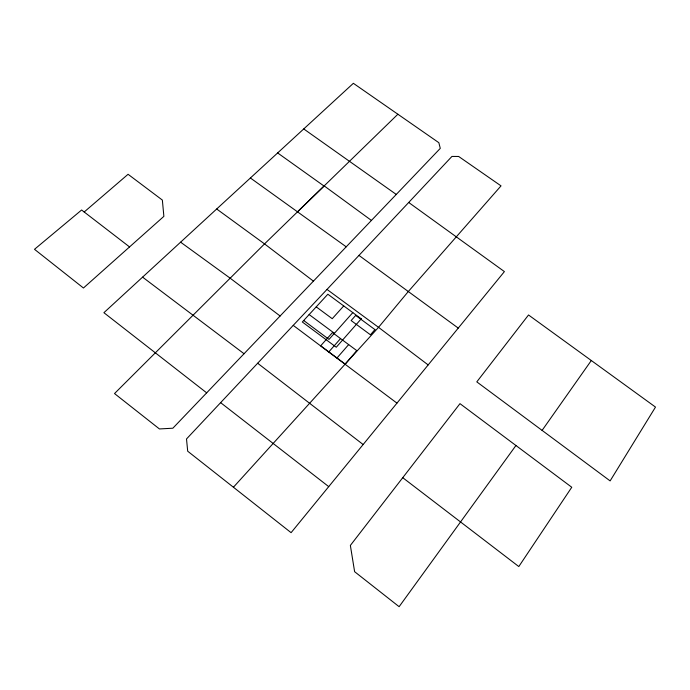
<?xml version="1.0" encoding="UTF-8"?>
<svg xmlns="http://www.w3.org/2000/svg" width="690" height="690" viewBox="0 0 690 690"><rect width="100%" height="100%" fill="white"/><g stroke="black" fill="none" stroke-linecap="round" stroke-linejoin="round"><path stroke-width="1.03" d="M542.099 430.388L476.799 381.872L528.523 314.976L655.5 407.083L610.124 480.904L542.099 430.388L591.313 360.516M515.939 445.507L399.122 606.691L354.617 571.691L350.365 545.428L459.98 403.65L571.769 487.261L518.802 566.559L402.744 477.687M363.147 444.524L504.407 271.593L408.704 202.472L186.507 438.961L187.697 451.208L291.094 532.671L363.147 444.524L257.672 363.259M336.987 357.989L348.666 344.595M328.811 351.9L340.558 338.583M352.814 312.613L329.001 339.402L303.695 320.488M343.732 305.929L332.235 318.702L316.227 306.86M233.418 487.235L378.534 327.336L408.23 291.62L501.026 185.877L458.66 156.466L451.941 156.432L408.704 202.472M206.672 392.852L440.272 148.385L438.857 142.701L353.366 83.309L103.905 312.699L206.672 392.852L172.854 428.214L159.433 428.947L114.514 393.559L264.537 243.898L397.88 114.238M250.392 177.986L297.519 211.847L324.059 186.059L277.63 152.93M129.547 246.925L83.447 288.006L34.5 249.306L81.61 210.01L129.547 246.925L163.875 216.358L162.357 200.074L128.073 174.285L84.197 211.985M303.747 128.944L396.267 194.442M297.519 211.847L346.225 246.822M180.616 242.19L229.943 278.018L280.123 316.011M458.246 328.095L358.973 255.404M216.703 209.01L264.537 243.898L313.424 281.14M324.197 185.903L371.444 220.438M327.008 289.421L378.534 327.336L428.145 364.915M309.146 314.562L334.417 333.305M293.233 325.378L396.931 403.107M244.053 353.737L142.606 277.156M220.619 402.649L328.725 486.631M356.799 350.632L345.181 364.096L320.66 345.828L332.468 332.58L356.799 350.632M374.92 329.604L370.444 334.797L351.141 320.557L355.686 315.425L374.92 329.604M361.241 318.823L336.263 347.234L302.315 321.988L327.853 294.225L361.241 318.823"/></g></svg>
